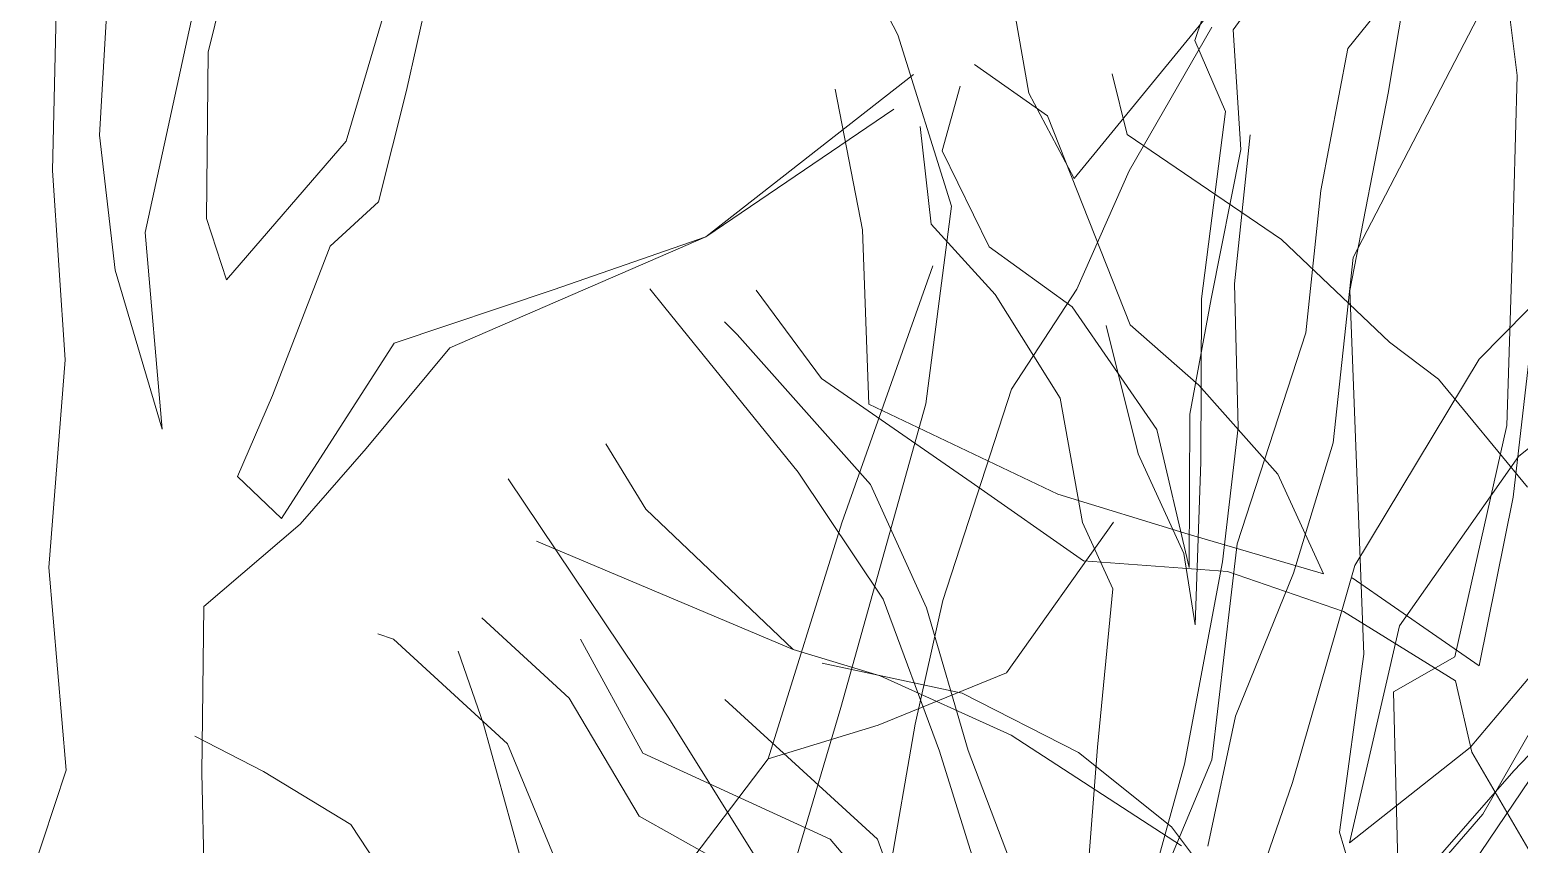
# Model space of a CAD drawing. Header units: millimetres. Extents: x -13512 to 8923, y -6533 to 5096.
# Drawn here: x -696.2 to -522.6, y -5673.4 to -5578.5 of the extents above; entities that cross this region are included whole.
import ezdxf

# ---------------------------------------------------------------- set-up
doc = ezdxf.new("R2010")
doc.units = ezdxf.units.MM
for name, color, linetype, lineweight in [('A-ELEWACJA CIENKA', 11, 'Continuous', 13), ('B-materiały', 9, 'Continuous', 0), ('Layer1', 7, 'Continuous', 0)]:
    doc.layers.add(name, color=color, linetype=linetype, lineweight=lineweight)

# ---------------------------------------------------------------- blocks, each defined once
blk = doc.blocks.new('A$C2EBD462E')
at = {"layer": 'B-materiały'}
for p, q in [((-150.5, 856.54), (-128.99, 886.11)), ((-117.41, 851.22), (-120.2, 873.5)), ((-154.94, 855.31), (-149.22, 872.21)), ((-128.55, 872.17), (-132.44, 849.17)), ((-149.59, 842.6), (-150.5, 856.54)), ((-151.38, 847.02), (-154.94, 855.31)), ((-172.12, 846.52), (-180.65, 852.49)), ((-162.84, 844.35), (-164.6, 851.4)), ((-117.99, 829.98), (-117.41, 851.22)), ((-196.88, 849.62), (-193.68, 833.24)), ((-182.3, 849.97), (-184.41, 842.45)), ((-132.44, 849.17), (-136.89, 826.16)), ((-154.18, 825.16), (-151.38, 847.02)), ((-185.69, 833.87), (-186.98, 845.28)), ((-162.49, 822.16), (-172.12, 846.52)), ((-144.86, 832.1), (-162.84, 844.35)), ((-148.52, 844.3), (-150.32, 826.94)), ((-184.41, 842.45), (-178.92, 831.25)), ((-153.07, 825.19), (-149.59, 842.6)), ((-193.68, 833.24), (-192.93, 812.9)), ((-178.22, 825.68), (-185.69, 833.87)), ((-132.27, 820.13), (-144.86, 832.1)), ((-178.92, 831.25), (-169.24, 824.23)), ((-118.62, 810.41), (-117.99, 829.98)), ((-117.85, 802.05), (-114.64, 830.06)), ((-216.73, 824.16), (-218.46, 826.35)), ((-198.45, 815.88), (-206.06, 826.19)), ((-150.32, 826.94), (-149.9, 810.19)), ((-136.89, 826.16), (-135.27, 783.74)), ((-170.65, 813.58), (-178.22, 825.68)), ((-155.52, 811.72), (-153.07, 825.19)), ((-154.27, 806.17), (-154.18, 825.16)), ((-201.16, 804.99), (-216.73, 824.16)), ((-169.24, 824.23), (-159.39, 809.95)), ((-209.77, 822.48), (-208.27, 821.02)), ((-208.27, 821.02), (-192.75, 803.53)), ((-165.28, 822.09), (-161.55, 807.1)), ((-154.49, 815.1), (-162.49, 822.16)), ((-126.58, 815.8), (-132.27, 820.13)), ((-181.02, 803.82), (-198.45, 815.88)), ((-116.2, 803.21), (-126.58, 815.8)), ((-145.29, 804.72), (-154.49, 815.1)), ((-192.93, 812.9), (-170.93, 802.4)), ((-168.06, 799.12), (-170.65, 813.58)), ((-155.63, 793.84), (-155.52, 811.72)), ((-159.39, 809.95), (-155.63, 793.84)), ((-149.9, 810.19), (-151.74, 794.5)), ((-124.65, 783.45), (-118.62, 810.41)), ((-218.93, 800.64), (-223.59, 808.28)), ((-161.55, 807.1), (-156.23, 795.5)), ((-154.91, 787.16), (-154.27, 806.17)), ((-216.25, 776.29), (-234.98, 804.19)), ((-191.29, 790.16), (-201.16, 804.99)), ((-167.94, 794.65), (-181.02, 803.82)), ((-139.97, 793.12), (-145.29, 804.72)), ((-192.75, 803.53), (-186.24, 789.17)), ((-170.93, 802.4), (-155.73, 797.75)), ((-121.83, 782.4), (-117.85, 802.05)), ((-201.76, 784.31), (-218.93, 800.64)), ((-164.51, 791.39), (-168.06, 799.12)), ((-201.76, 784.31), (-231.67, 796.94)), ((-155.73, 797.75), (-139.97, 793.12)), ((-156.23, 795.5), (-154.91, 787.16)), ((-151.15, 793.4), (-167.94, 794.65)), ((-151.74, 794.5), (-156.18, 770.93)), ((-137.63, 788.71), (-151.15, 793.4)), ((-136.61, 792.64), (-121.83, 782.4)), ((-184.71, 772.45), (-191.29, 790.16)), ((-166.28, 772.91), (-164.51, 791.39)), ((-238.03, 788), (-227.88, 778.63)), ((-186.24, 789.17), (-181.36, 772.53)), ((-124.58, 780.66), (-137.63, 788.71)), ((-250.14, 786.12), (-248.35, 785.51)), ((-248.35, 785.51), (-235.06, 773.31)), ((-226.53, 785.51), (-219.26, 772.22)), ((-237.86, 775.58), (-240.8, 784.1)), ((-191.63, 781.21), (-201.76, 784.31)), ((-135.27, 783.74), (-138.1, 763)), ((-131.81, 779.36), (-124.65, 783.45)), ((-121.39, 765.09), (-110.69, 783.8)), ((-198.37, 782.72), (-182.08, 779.21)), ((-176.37, 774.33), (-191.63, 781.21)), ((-131.19, 754.79), (-131.81, 779.36)), ((-122.69, 772.32), (-124.58, 780.66)), ((-227.88, 778.63), (-219.71, 764.87)), ((-191.93, 762.19), (-209.73, 778.46)), ((-182.08, 779.21), (-168.5, 772.29)), ((-204.22, 757.04), (-216.25, 776.29)), ((-231.71, 753.39), (-237.86, 775.58)), ((-156.5, 761.42), (-176.37, 774.33)), ((-235.06, 773.31), (-227.54, 755.14)), ((-179.85, 756.93), (-184.71, 772.45)), ((-181.36, 772.53), (-176.57, 759.8)), ((-167.55, 756.67), (-166.28, 772.91)), ((-219.26, 772.22), (-197.45, 762.19)), ((-168.5, 772.29), (-157.67, 763.63)), ((-156.18, 770.93), (-159.25, 759.68)), ((-110.44, 751.4), (-122.69, 772.32)), ((-115.91, 769.14), (-123.99, 757.21)), ((-219.71, 764.87), (-204.41, 756.31)), ((-133.34, 751.39), (-121.39, 765.09)), ((-197.45, 762.19), (-175.13, 735.89)), ((-180.88, 731.2), (-191.93, 762.19)), ((-157.67, 763.63), (-149, 752.11)), ((-138.1, 763), (-128.34, 730.28))]:
    blk.add_line(p, q, dxfattribs=at)

msp = doc.modelspace()

# ---------------------------------------------------------------- linework, layer by layer
at = {"layer": 'Layer1'}
for p, q in [((-594.99, -5579.07), (-608.57, -5552.85)), ((-594.99, -5579.07), (-608.57, -5552.85)), ((-594.99, -5579.07), (-608.57, -5552.85)), ((-594.99, -5579.07), (-608.57, -5552.85)), ((-594.99, -5579.07), (-608.57, -5552.85)), ((-594.99, -5579.07), (-608.57, -5552.85)), ((-594.99, -5579.07), (-608.57, -5552.85)), ((-594.99, -5579.07), (-608.57, -5552.85)), ((-669.49, -5557.25), (-675.35, -5581.08)), ((-669.49, -5557.25), (-675.35, -5581.08)), ((-669.49, -5557.25), (-675.35, -5581.08)), ((-669.49, -5557.25), (-675.35, -5581.08)), ((-669.49, -5557.25), (-675.35, -5581.08)), ((-669.49, -5557.25), (-675.35, -5581.08)), ((-669.49, -5557.25), (-675.35, -5581.08)), ((-669.49, -5557.25), (-675.35, -5581.08)), ((-542.55, -5580.63), (-527.23, -5561.58)), ((-542.55, -5580.63), (-527.23, -5561.58)), ((-542.55, -5580.63), (-527.23, -5561.58)), ((-542.55, -5580.63), (-527.23, -5561.58)), ((-542.55, -5580.63), (-527.23, -5561.58)), ((-542.55, -5580.63), (-527.23, -5561.58)), ((-542.55, -5580.63), (-527.23, -5561.58)), ((-542.55, -5580.63), (-527.23, -5561.58)), ((-686.53, -5564.85), (-688.03, -5590.74)), ((-686.53, -5564.85), (-688.03, -5590.74)), ((-686.53, -5564.85), (-688.03, -5590.74)), ((-686.53, -5564.85), (-688.03, -5590.74)), ((-686.53, -5564.85), (-688.03, -5590.74)), ((-686.53, -5564.85), (-688.03, -5590.74)), ((-686.53, -5564.85), (-688.03, -5590.74)), ((-686.53, -5564.85), (-688.03, -5590.74)), ((-659.3, -5591.45), (-651.35, -5564.69)), ((-659.3, -5591.45), (-651.35, -5564.69)), ((-659.3, -5591.45), (-651.35, -5564.69)), ((-659.3, -5591.45), (-651.35, -5564.69)), ((-659.3, -5591.45), (-651.35, -5564.69)), ((-659.3, -5591.45), (-651.35, -5564.69)), ((-659.3, -5591.45), (-651.35, -5564.69)), ((-659.3, -5591.45), (-651.35, -5564.69)), ((-583.1, -5566.57), (-579.75, -5585.87)), ((-583.1, -5566.57), (-579.75, -5585.87)), ((-583.1, -5566.57), (-579.75, -5585.87)), ((-583.1, -5566.57), (-579.75, -5585.87)), ((-583.1, -5566.57), (-579.75, -5585.87)), ((-583.1, -5566.57), (-579.75, -5585.87)), ((-583.1, -5566.57), (-579.75, -5585.87)), ((-583.1, -5566.57), (-579.75, -5585.87)), ((-693.51, -5594.88), (-692.89, -5568.6)), ((-693.51, -5594.88), (-692.89, -5568.6)), ((-693.51, -5594.88), (-692.89, -5568.6)), ((-693.51, -5594.88), (-692.89, -5568.6)), ((-693.51, -5594.88), (-692.89, -5568.6)), ((-693.51, -5594.88), (-692.89, -5568.6)), ((-693.51, -5594.88), (-692.89, -5568.6)), ((-693.51, -5594.88), (-692.89, -5568.6)), ((-574.47, -5595.79), (-552.88, -5569.4)), ((-574.47, -5595.79), (-552.88, -5569.4)), ((-574.47, -5595.79), (-552.88, -5569.4)), ((-574.47, -5595.79), (-552.88, -5569.4)), ((-574.47, -5595.79), (-552.88, -5569.4)), ((-574.47, -5595.79), (-552.88, -5569.4)), ((-574.47, -5595.79), (-552.88, -5569.4)), ((-574.47, -5595.79), (-552.88, -5569.4)), ((-682.72, -5602.09), (-676.28, -5572.49)), ((-682.72, -5602.09), (-676.28, -5572.49)), ((-682.72, -5602.09), (-676.28, -5572.49)), ((-682.72, -5602.09), (-676.28, -5572.49)), ((-682.72, -5602.09), (-676.28, -5572.49)), ((-682.72, -5602.09), (-676.28, -5572.49)), ((-682.72, -5602.09), (-676.28, -5572.49)), ((-682.72, -5602.09), (-676.28, -5572.49)), ((-649.68, -5573.98), (-652.27, -5585.53)), ((-649.68, -5573.98), (-652.27, -5585.53)), ((-649.68, -5573.98), (-652.27, -5585.53)), ((-649.68, -5573.98), (-652.27, -5585.53)), ((-649.68, -5573.98), (-652.27, -5585.53)), ((-649.68, -5573.98), (-652.27, -5585.53)), ((-649.68, -5573.98), (-652.27, -5585.53)), ((-649.68, -5573.98), (-652.27, -5585.53)), ((-526.87, -5575.93), (-541.93, -5605.02)), ((-526.87, -5575.93), (-541.93, -5605.02)), ((-526.87, -5575.93), (-541.93, -5605.02)), ((-526.87, -5575.93), (-541.93, -5605.02)), ((-526.87, -5575.93), (-541.93, -5605.02)), ((-526.87, -5575.93), (-541.93, -5605.02)), ((-526.87, -5575.93), (-541.93, -5605.02)), ((-526.87, -5575.93), (-541.93, -5605.02)), ((-588.75, -5599.02), (-594.99, -5579.07)), ((-588.75, -5599.02), (-594.99, -5579.07)), ((-588.75, -5599.02), (-594.99, -5579.07)), ((-588.75, -5599.02), (-594.99, -5579.07)), ((-588.75, -5599.02), (-594.99, -5579.07)), ((-588.75, -5599.02), (-594.99, -5579.07)), ((-588.75, -5599.02), (-594.99, -5579.07)), ((-588.75, -5599.02), (-594.99, -5579.07)), ((-558.4, -5578.16), (-568.03, -5594.91)), ((-558.4, -5578.16), (-568.03, -5594.91)), ((-558.4, -5578.16), (-568.03, -5594.91)), ((-558.4, -5578.16), (-568.03, -5594.91)), ((-558.4, -5578.16), (-568.03, -5594.91)), ((-558.4, -5578.16), (-568.03, -5594.91)), ((-558.4, -5578.16), (-568.03, -5594.91)), ((-558.4, -5578.16), (-568.03, -5594.91)), ((-675.35, -5581.08), (-675.58, -5600.47)), ((-675.35, -5581.08), (-675.58, -5600.47)), ((-675.35, -5581.08), (-675.58, -5600.47)), ((-675.35, -5581.08), (-675.58, -5600.47)), ((-675.35, -5581.08), (-675.58, -5600.47)), ((-675.35, -5581.08), (-675.58, -5600.47)), ((-675.35, -5581.08), (-675.58, -5600.47)), ((-675.35, -5581.08), (-675.58, -5600.47)), ((-545.72, -5597.22), (-542.55, -5580.63)), ((-545.72, -5597.22), (-542.55, -5580.63)), ((-545.72, -5597.22), (-542.55, -5580.63)), ((-545.72, -5597.22), (-542.55, -5580.63)), ((-545.72, -5597.22), (-542.55, -5580.63)), ((-545.72, -5597.22), (-542.55, -5580.63)), ((-545.72, -5597.22), (-542.55, -5580.63)), ((-545.72, -5597.22), (-542.55, -5580.63)), ((-593.16, -5583.69), (-617.38, -5602.61)), ((-593.16, -5583.69), (-617.38, -5602.61)), ((-593.16, -5583.69), (-617.38, -5602.61)), ((-593.16, -5583.69), (-617.38, -5602.61)), ((-593.16, -5583.69), (-617.38, -5602.61)), ((-593.16, -5583.69), (-617.38, -5602.61)), ((-593.16, -5583.69), (-617.38, -5602.61)), ((-593.16, -5583.69), (-617.38, -5602.61)), ((-652.27, -5585.53), (-655.53, -5598.54)), ((-652.27, -5585.53), (-655.53, -5598.54)), ((-652.27, -5585.53), (-655.53, -5598.54)), ((-652.27, -5585.53), (-655.53, -5598.54)), ((-652.27, -5585.53), (-655.53, -5598.54)), ((-652.27, -5585.53), (-655.53, -5598.54)), ((-652.27, -5585.53), (-655.53, -5598.54)), ((-652.27, -5585.53), (-655.53, -5598.54)), ((-579.75, -5585.87), (-574.47, -5595.79)), ((-579.75, -5585.87), (-574.47, -5595.79)), ((-579.75, -5585.87), (-574.47, -5595.79)), ((-579.75, -5585.87), (-574.47, -5595.79)), ((-579.75, -5585.87), (-574.47, -5595.79)), ((-579.75, -5585.87), (-574.47, -5595.79)), ((-579.75, -5585.87), (-574.47, -5595.79)), ((-579.75, -5585.87), (-574.47, -5595.79)), ((-617.38, -5602.61), (-595.49, -5587.7)), ((-617.38, -5602.61), (-595.49, -5587.7)), ((-617.38, -5602.61), (-595.49, -5587.7)), ((-617.38, -5602.61), (-595.49, -5587.7)), ((-617.38, -5602.61), (-595.49, -5587.7)), ((-617.38, -5602.61), (-595.49, -5587.7)), ((-617.38, -5602.61), (-595.49, -5587.7)), ((-617.38, -5602.61), (-595.49, -5587.7)), ((-688.03, -5590.74), (-686.2, -5606.48)), ((-688.03, -5590.74), (-686.2, -5606.48)), ((-688.03, -5590.74), (-686.2, -5606.48)), ((-688.03, -5590.74), (-686.2, -5606.48)), ((-688.03, -5590.74), (-686.2, -5606.48)), ((-688.03, -5590.74), (-686.2, -5606.48)), ((-688.03, -5590.74), (-686.2, -5606.48)), ((-688.03, -5590.74), (-686.2, -5606.48)), ((-673.25, -5607.6), (-659.3, -5591.45)), ((-673.25, -5607.6), (-659.3, -5591.45)), ((-673.25, -5607.6), (-659.3, -5591.45)), ((-673.25, -5607.6), (-659.3, -5591.45)), ((-673.25, -5607.6), (-659.3, -5591.45)), ((-673.25, -5607.6), (-659.3, -5591.45)), ((-673.25, -5607.6), (-659.3, -5591.45)), ((-673.25, -5607.6), (-659.3, -5591.45)), ((-692.05, -5616.94), (-693.51, -5594.88)), ((-692.05, -5616.94), (-693.51, -5594.88)), ((-692.05, -5616.94), (-693.51, -5594.88)), ((-692.05, -5616.94), (-693.51, -5594.88)), ((-692.05, -5616.94), (-693.51, -5594.88)), ((-692.05, -5616.94), (-693.51, -5594.88)), ((-692.05, -5616.94), (-693.51, -5594.88)), ((-692.05, -5616.94), (-693.51, -5594.88)), ((-568.03, -5594.91), (-574.15, -5608.7)), ((-568.03, -5594.91), (-574.15, -5608.7)), ((-568.03, -5594.91), (-574.15, -5608.7)), ((-568.03, -5594.91), (-574.15, -5608.7)), ((-568.03, -5594.91), (-574.15, -5608.7)), ((-568.03, -5594.91), (-574.15, -5608.7)), ((-568.03, -5594.91), (-574.15, -5608.7)), ((-568.03, -5594.91), (-574.15, -5608.7)), ((-527.28, -5616.86), (-507.67, -5596.99)), ((-527.28, -5616.86), (-507.67, -5596.99)), ((-527.28, -5616.86), (-507.67, -5596.99)), ((-527.28, -5616.86), (-507.67, -5596.99)), ((-527.28, -5616.86), (-507.67, -5596.99)), ((-527.28, -5616.86), (-507.67, -5596.99)), ((-527.28, -5616.86), (-507.67, -5596.99)), ((-527.28, -5616.86), (-507.67, -5596.99)), ((-655.53, -5598.54), (-661.14, -5603.7)), ((-655.53, -5598.54), (-661.14, -5603.7)), ((-655.53, -5598.54), (-661.14, -5603.7)), ((-655.53, -5598.54), (-661.14, -5603.7)), ((-655.53, -5598.54), (-661.14, -5603.7)), ((-655.53, -5598.54), (-661.14, -5603.7)), ((-655.53, -5598.54), (-661.14, -5603.7)), ((-655.53, -5598.54), (-661.14, -5603.7)), ((-547.46, -5613.78), (-545.72, -5597.22)), ((-547.46, -5613.78), (-545.72, -5597.22)), ((-547.46, -5613.78), (-545.72, -5597.22)), ((-547.46, -5613.78), (-545.72, -5597.22)), ((-547.46, -5613.78), (-545.72, -5597.22)), ((-547.46, -5613.78), (-545.72, -5597.22)), ((-547.46, -5613.78), (-545.72, -5597.22)), ((-547.46, -5613.78), (-545.72, -5597.22)), ((-675.58, -5600.47), (-673.25, -5607.6)), ((-675.58, -5600.47), (-673.25, -5607.6)), ((-675.58, -5600.47), (-673.25, -5607.6)), ((-675.58, -5600.47), (-673.25, -5607.6)), ((-675.58, -5600.47), (-673.25, -5607.6)), ((-675.58, -5600.47), (-673.25, -5607.6)), ((-675.58, -5600.47), (-673.25, -5607.6)), ((-675.58, -5600.47), (-673.25, -5607.6)), ((-591.76, -5622.07), (-588.75, -5599.02)), ((-591.76, -5622.07), (-588.75, -5599.02)), ((-591.76, -5622.07), (-588.75, -5599.02)), ((-591.76, -5622.07), (-588.75, -5599.02)), ((-591.76, -5622.07), (-588.75, -5599.02)), ((-591.76, -5622.07), (-588.75, -5599.02)), ((-591.76, -5622.07), (-588.75, -5599.02)), ((-591.76, -5622.07), (-588.75, -5599.02)), ((-680.71, -5625.01), (-682.72, -5602.09)), ((-680.71, -5625.01), (-682.72, -5602.09)), ((-680.71, -5625.01), (-682.72, -5602.09)), ((-680.71, -5625.01), (-682.72, -5602.09)), ((-680.71, -5625.01), (-682.72, -5602.09)), ((-680.71, -5625.01), (-682.72, -5602.09)), ((-680.71, -5625.01), (-682.72, -5602.09)), ((-680.71, -5625.01), (-682.72, -5602.09)), ((-661.14, -5603.7), (-667.89, -5621.1)), ((-661.14, -5603.7), (-667.89, -5621.1)), ((-661.14, -5603.7), (-667.89, -5621.1)), ((-661.14, -5603.7), (-667.89, -5621.1)), ((-661.14, -5603.7), (-667.89, -5621.1)), ((-661.14, -5603.7), (-667.89, -5621.1)), ((-661.14, -5603.7), (-667.89, -5621.1)), ((-661.14, -5603.7), (-667.89, -5621.1)), ((-617.38, -5602.61), (-647.21, -5615.56)), ((-617.38, -5602.61), (-647.21, -5615.56)), ((-617.38, -5602.61), (-647.21, -5615.56)), ((-617.38, -5602.61), (-647.21, -5615.56)), ((-617.38, -5602.61), (-647.21, -5615.56)), ((-617.38, -5602.61), (-647.21, -5615.56)), ((-617.38, -5602.61), (-647.21, -5615.56)), ((-617.38, -5602.61), (-647.21, -5615.56)), ((-635.17, -5608.8), (-617.38, -5602.61)), ((-635.17, -5608.8), (-617.38, -5602.61)), ((-635.17, -5608.8), (-617.38, -5602.61)), ((-635.17, -5608.8), (-617.38, -5602.61)), ((-635.17, -5608.8), (-617.38, -5602.61)), ((-635.17, -5608.8), (-617.38, -5602.61)), ((-635.17, -5608.8), (-617.38, -5602.61)), ((-635.17, -5608.8), (-617.38, -5602.61)), ((-541.93, -5605.02), (-544.26, -5626.62)), ((-541.93, -5605.02), (-544.26, -5626.62)), ((-541.93, -5605.02), (-544.26, -5626.62)), ((-541.93, -5605.02), (-544.26, -5626.62)), ((-541.93, -5605.02), (-544.26, -5626.62)), ((-541.93, -5605.02), (-544.26, -5626.62)), ((-541.93, -5605.02), (-544.26, -5626.62)), ((-541.93, -5605.02), (-544.26, -5626.62)), ((-686.2, -5606.48), (-680.71, -5625.01)), ((-686.2, -5606.48), (-680.71, -5625.01)), ((-686.2, -5606.48), (-680.71, -5625.01)), ((-686.2, -5606.48), (-680.71, -5625.01)), ((-686.2, -5606.48), (-680.71, -5625.01)), ((-686.2, -5606.48), (-680.71, -5625.01)), ((-686.2, -5606.48), (-680.71, -5625.01)), ((-686.2, -5606.48), (-680.71, -5625.01)), ((-601.54, -5635.96), (-590.91, -5605.99)), ((-601.54, -5635.96), (-590.91, -5605.99)), ((-601.54, -5635.96), (-590.91, -5605.99)), ((-601.54, -5635.96), (-590.91, -5605.99)), ((-601.54, -5635.96), (-590.91, -5605.99)), ((-601.54, -5635.96), (-590.91, -5605.99)), ((-601.54, -5635.96), (-590.91, -5605.99)), ((-601.54, -5635.96), (-590.91, -5605.99)), ((-653.68, -5615), (-635.17, -5608.8)), ((-653.68, -5615), (-635.17, -5608.8)), ((-653.68, -5615), (-635.17, -5608.8)), ((-653.68, -5615), (-635.17, -5608.8)), ((-653.68, -5615), (-635.17, -5608.8)), ((-653.68, -5615), (-635.17, -5608.8)), ((-653.68, -5615), (-635.17, -5608.8)), ((-653.68, -5615), (-635.17, -5608.8)), ((-574.15, -5608.7), (-581.75, -5620.38)), ((-574.15, -5608.7), (-581.75, -5620.38)), ((-574.15, -5608.7), (-581.75, -5620.38)), ((-574.15, -5608.7), (-581.75, -5620.38)), ((-574.15, -5608.7), (-581.75, -5620.38)), ((-574.15, -5608.7), (-581.75, -5620.38)), ((-574.15, -5608.7), (-581.75, -5620.38)), ((-574.15, -5608.7), (-581.75, -5620.38)), ((-555.46, -5638.39), (-547.46, -5613.78)), ((-555.46, -5638.39), (-547.46, -5613.78)), ((-555.46, -5638.39), (-547.46, -5613.78)), ((-555.46, -5638.39), (-547.46, -5613.78)), ((-555.46, -5638.39), (-547.46, -5613.78)), ((-555.46, -5638.39), (-547.46, -5613.78)), ((-555.46, -5638.39), (-547.46, -5613.78)), ((-555.46, -5638.39), (-547.46, -5613.78)), ((-666.81, -5635.43), (-653.68, -5615)), ((-666.81, -5635.43), (-653.68, -5615)), ((-666.81, -5635.43), (-653.68, -5615)), ((-666.81, -5635.43), (-653.68, -5615)), ((-666.81, -5635.43), (-653.68, -5615)), ((-666.81, -5635.43), (-653.68, -5615)), ((-666.81, -5635.43), (-653.68, -5615)), ((-666.81, -5635.43), (-653.68, -5615)), ((-647.21, -5615.56), (-656.96, -5627.29)), ((-647.21, -5615.56), (-656.96, -5627.29)), ((-647.21, -5615.56), (-656.96, -5627.29)), ((-647.21, -5615.56), (-656.96, -5627.29)), ((-647.21, -5615.56), (-656.96, -5627.29)), ((-647.21, -5615.56), (-656.96, -5627.29)), ((-647.21, -5615.56), (-656.96, -5627.29)), ((-647.21, -5615.56), (-656.96, -5627.29)), ((-693.95, -5641.14), (-692.05, -5616.94)), ((-693.95, -5641.14), (-692.05, -5616.94)), ((-693.95, -5641.14), (-692.05, -5616.94)), ((-693.95, -5641.14), (-692.05, -5616.94)), ((-693.95, -5641.14), (-692.05, -5616.94)), ((-693.95, -5641.14), (-692.05, -5616.94)), ((-693.95, -5641.14), (-692.05, -5616.94)), ((-693.95, -5641.14), (-692.05, -5616.94)), ((-541.75, -5640.92), (-527.28, -5616.86)), ((-541.75, -5640.92), (-527.28, -5616.86)), ((-541.75, -5640.92), (-527.28, -5616.86)), ((-541.75, -5640.92), (-527.28, -5616.86)), ((-541.75, -5640.92), (-527.28, -5616.86)), ((-541.75, -5640.92), (-527.28, -5616.86)), ((-541.75, -5640.92), (-527.28, -5616.86)), ((-541.75, -5640.92), (-527.28, -5616.86)), ((-510.02, -5617.87), (-522.69, -5628.23)), ((-510.02, -5617.87), (-522.69, -5628.23)), ((-510.02, -5617.87), (-522.69, -5628.23)), ((-510.02, -5617.87), (-522.69, -5628.23)), ((-510.02, -5617.87), (-522.69, -5628.23)), ((-510.02, -5617.87), (-522.69, -5628.23)), ((-510.02, -5617.87), (-522.69, -5628.23)), ((-510.02, -5617.87), (-522.69, -5628.23)), ((-667.89, -5621.1), (-671.96, -5630.54)), ((-667.89, -5621.1), (-671.96, -5630.54)), ((-667.89, -5621.1), (-671.96, -5630.54)), ((-667.89, -5621.1), (-671.96, -5630.54)), ((-667.89, -5621.1), (-671.96, -5630.54)), ((-667.89, -5621.1), (-671.96, -5630.54)), ((-667.89, -5621.1), (-671.96, -5630.54)), ((-667.89, -5621.1), (-671.96, -5630.54)), ((-581.75, -5620.38), (-589.75, -5644.99)), ((-581.75, -5620.38), (-589.75, -5644.99)), ((-581.75, -5620.38), (-589.75, -5644.99)), ((-581.75, -5620.38), (-589.75, -5644.99)), ((-581.75, -5620.38), (-589.75, -5644.99)), ((-581.75, -5620.38), (-589.75, -5644.99)), ((-581.75, -5620.38), (-589.75, -5644.99)), ((-581.75, -5620.38), (-589.75, -5644.99)), ((-601.64, -5657.49), (-591.76, -5622.07)), ((-601.64, -5657.49), (-591.76, -5622.07)), ((-601.64, -5657.49), (-591.76, -5622.07)), ((-601.64, -5657.49), (-591.76, -5622.07)), ((-601.64, -5657.49), (-591.76, -5622.07)), ((-601.64, -5657.49), (-591.76, -5622.07)), ((-601.64, -5657.49), (-591.76, -5622.07)), ((-601.64, -5657.49), (-591.76, -5622.07)), ((-544.26, -5626.62), (-548.91, -5641.81)), ((-544.26, -5626.62), (-548.91, -5641.81)), ((-544.26, -5626.62), (-548.91, -5641.81)), ((-544.26, -5626.62), (-548.91, -5641.81)), ((-544.26, -5626.62), (-548.91, -5641.81)), ((-544.26, -5626.62), (-548.91, -5641.81)), ((-544.26, -5626.62), (-548.91, -5641.81)), ((-544.26, -5626.62), (-548.91, -5641.81)), ((-656.96, -5627.29), (-664.64, -5636.1)), ((-656.96, -5627.29), (-664.64, -5636.1)), ((-656.96, -5627.29), (-664.64, -5636.1)), ((-656.96, -5627.29), (-664.64, -5636.1)), ((-656.96, -5627.29), (-664.64, -5636.1)), ((-656.96, -5627.29), (-664.64, -5636.1)), ((-656.96, -5627.29), (-664.64, -5636.1)), ((-656.96, -5627.29), (-664.64, -5636.1)), ((-522.69, -5628.23), (-536.55, -5647.97)), ((-522.69, -5628.23), (-536.55, -5647.97)), ((-522.69, -5628.23), (-536.55, -5647.97)), ((-522.69, -5628.23), (-536.55, -5647.97)), ((-522.69, -5628.23), (-536.55, -5647.97)), ((-522.69, -5628.23), (-536.55, -5647.97)), ((-522.69, -5628.23), (-536.55, -5647.97)), ((-522.69, -5628.23), (-536.55, -5647.97)), ((-671.96, -5630.54), (-666.81, -5635.43)), ((-671.96, -5630.54), (-666.81, -5635.43)), ((-671.96, -5630.54), (-666.81, -5635.43)), ((-671.96, -5630.54), (-666.81, -5635.43)), ((-671.96, -5630.54), (-666.81, -5635.43)), ((-671.96, -5630.54), (-666.81, -5635.43)), ((-671.96, -5630.54), (-666.81, -5635.43)), ((-671.96, -5630.54), (-666.81, -5635.43)), ((-664.64, -5636.1), (-675.89, -5645.71)), ((-664.64, -5636.1), (-675.89, -5645.71)), ((-664.64, -5636.1), (-675.89, -5645.71)), ((-664.64, -5636.1), (-675.89, -5645.71)), ((-664.64, -5636.1), (-675.89, -5645.71)), ((-664.64, -5636.1), (-675.89, -5645.71)), ((-664.64, -5636.1), (-675.89, -5645.71)), ((-664.64, -5636.1), (-675.89, -5645.71)), ((-610.11, -5663.45), (-601.54, -5635.96)), ((-610.11, -5663.45), (-601.54, -5635.96)), ((-610.11, -5663.45), (-601.54, -5635.96)), ((-610.11, -5663.45), (-601.54, -5635.96)), ((-610.11, -5663.45), (-601.54, -5635.96)), ((-610.11, -5663.45), (-601.54, -5635.96)), ((-610.11, -5663.45), (-601.54, -5635.96)), ((-610.11, -5663.45), (-601.54, -5635.96)), ((-582.36, -5653.42), (-569.88, -5635.88)), ((-582.36, -5653.42), (-569.88, -5635.88)), ((-582.36, -5653.42), (-569.88, -5635.88)), ((-582.36, -5653.42), (-569.88, -5635.88)), ((-582.36, -5653.42), (-569.88, -5635.88)), ((-582.36, -5653.42), (-569.88, -5635.88)), ((-582.36, -5653.42), (-569.88, -5635.88)), ((-582.36, -5653.42), (-569.88, -5635.88)), ((-528.3, -5662.12), (-506.69, -5636.45)), ((-528.3, -5662.12), (-506.69, -5636.45)), ((-528.3, -5662.12), (-506.69, -5636.45)), ((-528.3, -5662.12), (-506.69, -5636.45)), ((-528.3, -5662.12), (-506.69, -5636.45)), ((-528.3, -5662.12), (-506.69, -5636.45)), ((-528.3, -5662.12), (-506.69, -5636.45)), ((-528.3, -5662.12), (-506.69, -5636.45)), ((-558.42, -5663.59), (-555.46, -5638.39)), ((-558.42, -5663.59), (-555.46, -5638.39)), ((-558.42, -5663.59), (-555.46, -5638.39)), ((-558.42, -5663.59), (-555.46, -5638.39)), ((-558.42, -5663.59), (-555.46, -5638.39)), ((-558.42, -5663.59), (-555.46, -5638.39)), ((-558.42, -5663.59), (-555.46, -5638.39)), ((-558.42, -5663.59), (-555.46, -5638.39)), ((-691.92, -5664.78), (-693.95, -5641.14)), ((-691.92, -5664.78), (-693.95, -5641.14)), ((-691.92, -5664.78), (-693.95, -5641.14)), ((-691.92, -5664.78), (-693.95, -5641.14)), ((-691.92, -5664.78), (-693.95, -5641.14)), ((-691.92, -5664.78), (-693.95, -5641.14)), ((-691.92, -5664.78), (-693.95, -5641.14)), ((-691.92, -5664.78), (-693.95, -5641.14)), ((-548.91, -5641.81), (-555.67, -5658.5)), ((-548.91, -5641.81), (-555.67, -5658.5)), ((-548.91, -5641.81), (-555.67, -5658.5)), ((-548.91, -5641.81), (-555.67, -5658.5)), ((-548.91, -5641.81), (-555.67, -5658.5)), ((-548.91, -5641.81), (-555.67, -5658.5)), ((-548.91, -5641.81), (-555.67, -5658.5)), ((-548.91, -5641.81), (-555.67, -5658.5)), ((-549.02, -5666.23), (-541.75, -5640.92)), ((-549.02, -5666.23), (-541.75, -5640.92)), ((-549.02, -5666.23), (-541.75, -5640.92)), ((-549.02, -5666.23), (-541.75, -5640.92)), ((-549.02, -5666.23), (-541.75, -5640.92)), ((-549.02, -5666.23), (-541.75, -5640.92)), ((-549.02, -5666.23), (-541.75, -5640.92)), ((-549.02, -5666.23), (-541.75, -5640.92)), ((-675.89, -5645.71), (-676.12, -5665.1)), ((-675.89, -5645.71), (-676.12, -5665.1)), ((-675.89, -5645.71), (-676.12, -5665.1)), ((-675.89, -5645.71), (-676.12, -5665.1)), ((-675.89, -5645.71), (-676.12, -5665.1)), ((-675.89, -5645.71), (-676.12, -5665.1)), ((-675.89, -5645.71), (-676.12, -5665.1)), ((-675.89, -5645.71), (-676.12, -5665.1)), ((-589.75, -5644.99), (-592.98, -5659.43)), ((-589.75, -5644.99), (-592.98, -5659.43)), ((-589.75, -5644.99), (-592.98, -5659.43)), ((-589.75, -5644.99), (-592.98, -5659.43)), ((-589.75, -5644.99), (-592.98, -5659.43)), ((-589.75, -5644.99), (-592.98, -5659.43)), ((-589.75, -5644.99), (-592.98, -5659.43)), ((-589.75, -5644.99), (-592.98, -5659.43)), ((-503.62, -5644.27), (-523.21, -5664.86)), ((-503.62, -5644.27), (-523.21, -5664.86)), ((-503.62, -5644.27), (-523.21, -5664.86)), ((-503.62, -5644.27), (-523.21, -5664.86)), ((-503.62, -5644.27), (-523.21, -5664.86)), ((-503.62, -5644.27), (-523.21, -5664.86)), ((-503.62, -5644.27), (-523.21, -5664.86)), ((-503.62, -5644.27), (-523.21, -5664.86)), ((-536.55, -5647.97), (-542.38, -5673.24)), ((-536.55, -5647.97), (-542.38, -5673.24)), ((-536.55, -5647.97), (-542.38, -5673.24)), ((-536.55, -5647.97), (-542.38, -5673.24)), ((-536.55, -5647.97), (-542.38, -5673.24)), ((-536.55, -5647.97), (-542.38, -5673.24)), ((-536.55, -5647.97), (-542.38, -5673.24)), ((-536.55, -5647.97), (-542.38, -5673.24)), ((-597.29, -5659.54), (-582.36, -5653.42)), ((-597.29, -5659.54), (-582.36, -5653.42)), ((-597.29, -5659.54), (-582.36, -5653.42)), ((-597.29, -5659.54), (-582.36, -5653.42)), ((-597.29, -5659.54), (-582.36, -5653.42)), ((-597.29, -5659.54), (-582.36, -5653.42)), ((-597.29, -5659.54), (-582.36, -5653.42)), ((-597.29, -5659.54), (-582.36, -5653.42)), ((-609.59, -5684.26), (-601.64, -5657.49)), ((-609.59, -5684.26), (-601.64, -5657.49)), ((-609.59, -5684.26), (-601.64, -5657.49)), ((-609.59, -5684.26), (-601.64, -5657.49)), ((-609.59, -5684.26), (-601.64, -5657.49)), ((-609.59, -5684.26), (-601.64, -5657.49)), ((-609.59, -5684.26), (-601.64, -5657.49)), ((-609.59, -5684.26), (-601.64, -5657.49)), ((-610.11, -5663.45), (-597.29, -5659.54)), ((-610.11, -5663.45), (-597.29, -5659.54)), ((-610.11, -5663.45), (-597.29, -5659.54)), ((-610.11, -5663.45), (-597.29, -5659.54)), ((-610.11, -5663.45), (-597.29, -5659.54)), ((-610.11, -5663.45), (-597.29, -5659.54)), ((-610.11, -5663.45), (-597.29, -5659.54)), ((-610.11, -5663.45), (-597.29, -5659.54)), ((-592.98, -5659.43), (-596.12, -5677.46)), ((-592.98, -5659.43), (-596.12, -5677.46)), ((-592.98, -5659.43), (-596.12, -5677.46)), ((-592.98, -5659.43), (-596.12, -5677.46)), ((-592.98, -5659.43), (-596.12, -5677.46)), ((-592.98, -5659.43), (-596.12, -5677.46)), ((-592.98, -5659.43), (-596.12, -5677.46)), ((-592.98, -5659.43), (-596.12, -5677.46)), ((-555.67, -5658.5), (-558.88, -5673.65)), ((-555.67, -5658.5), (-558.88, -5673.65)), ((-555.67, -5658.5), (-558.88, -5673.65)), ((-555.67, -5658.5), (-558.88, -5673.65)), ((-555.67, -5658.5), (-558.88, -5673.65)), ((-555.67, -5658.5), (-558.88, -5673.65)), ((-555.67, -5658.5), (-558.88, -5673.65)), ((-555.67, -5658.5), (-558.88, -5673.65)), ((-668.94, -5664.92), (-676.94, -5660.82)), ((-668.94, -5664.92), (-676.94, -5660.82)), ((-668.94, -5664.92), (-676.94, -5660.82)), ((-668.94, -5664.92), (-676.94, -5660.82)), ((-668.94, -5664.92), (-676.94, -5660.82)), ((-668.94, -5664.92), (-676.94, -5660.82)), ((-668.94, -5664.92), (-676.94, -5660.82)), ((-668.94, -5664.92), (-676.94, -5660.82)), ((-542.38, -5673.24), (-528.3, -5662.12)), ((-542.38, -5673.24), (-528.3, -5662.12)), ((-542.38, -5673.24), (-528.3, -5662.12)), ((-542.38, -5673.24), (-528.3, -5662.12)), ((-542.38, -5673.24), (-528.3, -5662.12)), ((-542.38, -5673.24), (-528.3, -5662.12)), ((-542.38, -5673.24), (-528.3, -5662.12)), ((-542.38, -5673.24), (-528.3, -5662.12)), ((-698.59, -5685.05), (-691.92, -5664.78)), ((-698.59, -5685.05), (-691.92, -5664.78)), ((-698.59, -5685.05), (-691.92, -5664.78)), ((-698.59, -5685.05), (-691.92, -5664.78)), ((-698.59, -5685.05), (-691.92, -5664.78)), ((-698.59, -5685.05), (-691.92, -5664.78)), ((-698.59, -5685.05), (-691.92, -5664.78)), ((-698.59, -5685.05), (-691.92, -5664.78)), ((-624.01, -5681.75), (-610.11, -5663.45)), ((-624.01, -5681.75), (-610.11, -5663.45)), ((-624.01, -5681.75), (-610.11, -5663.45)), ((-624.01, -5681.75), (-610.11, -5663.45)), ((-624.01, -5681.75), (-610.11, -5663.45)), ((-624.01, -5681.75), (-610.11, -5663.45)), ((-624.01, -5681.75), (-610.11, -5663.45)), ((-624.01, -5681.75), (-610.11, -5663.45)), ((-567.22, -5684.63), (-558.42, -5663.59)), ((-567.22, -5684.63), (-558.42, -5663.59)), ((-567.22, -5684.63), (-558.42, -5663.59)), ((-567.22, -5684.63), (-558.42, -5663.59)), ((-567.22, -5684.63), (-558.42, -5663.59)), ((-567.22, -5684.63), (-558.42, -5663.59)), ((-567.22, -5684.63), (-558.42, -5663.59)), ((-567.22, -5684.63), (-558.42, -5663.59)), ((-523.21, -5664.86), (-539.96, -5683.95)), ((-523.21, -5664.86), (-539.96, -5683.95)), ((-523.21, -5664.86), (-539.96, -5683.95)), ((-523.21, -5664.86), (-539.96, -5683.95)), ((-523.21, -5664.86), (-539.96, -5683.95)), ((-523.21, -5664.86), (-539.96, -5683.95)), ((-523.21, -5664.86), (-539.96, -5683.95)), ((-523.21, -5664.86), (-539.96, -5683.95)), ((-676.12, -5665.1), (-675.71, -5681.6)), ((-676.12, -5665.1), (-675.71, -5681.6)), ((-676.12, -5665.1), (-675.71, -5681.6)), ((-676.12, -5665.1), (-675.71, -5681.6)), ((-676.12, -5665.1), (-675.71, -5681.6)), ((-676.12, -5665.1), (-675.71, -5681.6)), ((-676.12, -5665.1), (-675.71, -5681.6)), ((-676.12, -5665.1), (-675.71, -5681.6)), ((-658.74, -5671.13), (-668.94, -5664.92)), ((-658.74, -5671.13), (-668.94, -5664.92)), ((-658.74, -5671.13), (-668.94, -5664.92)), ((-658.74, -5671.13), (-668.94, -5664.92)), ((-658.74, -5671.13), (-668.94, -5664.92)), ((-658.74, -5671.13), (-668.94, -5664.92)), ((-658.74, -5671.13), (-668.94, -5664.92)), ((-658.74, -5671.13), (-668.94, -5664.92)), ((-557.05, -5689.4), (-549.02, -5666.23)), ((-557.05, -5689.4), (-549.02, -5666.23)), ((-557.05, -5689.4), (-549.02, -5666.23)), ((-557.05, -5689.4), (-549.02, -5666.23)), ((-557.05, -5689.4), (-549.02, -5666.23)), ((-557.05, -5689.4), (-549.02, -5666.23)), ((-557.05, -5689.4), (-549.02, -5666.23)), ((-557.05, -5689.4), (-549.02, -5666.23)), ((-643.81, -5693.73), (-658.74, -5671.13)), ((-643.81, -5693.73), (-658.74, -5671.13)), ((-643.81, -5693.73), (-658.74, -5671.13)), ((-643.81, -5693.73), (-658.74, -5671.13)), ((-643.81, -5693.73), (-658.74, -5671.13)), ((-643.81, -5693.73), (-658.74, -5671.13)), ((-643.81, -5693.73), (-658.74, -5671.13)), ((-643.81, -5693.73), (-658.74, -5671.13))]:
    msp.add_line(p, q, dxfattribs=at)

# ---------------------------------------------------------------- block references
at = {"layer": 'A-ELEWACJA CIENKA'}
msp.add_blockref('A$C2EBD462E', (-405.44, -6435.01), dxfattribs=at)

doc.saveas('drawing.dxf')
